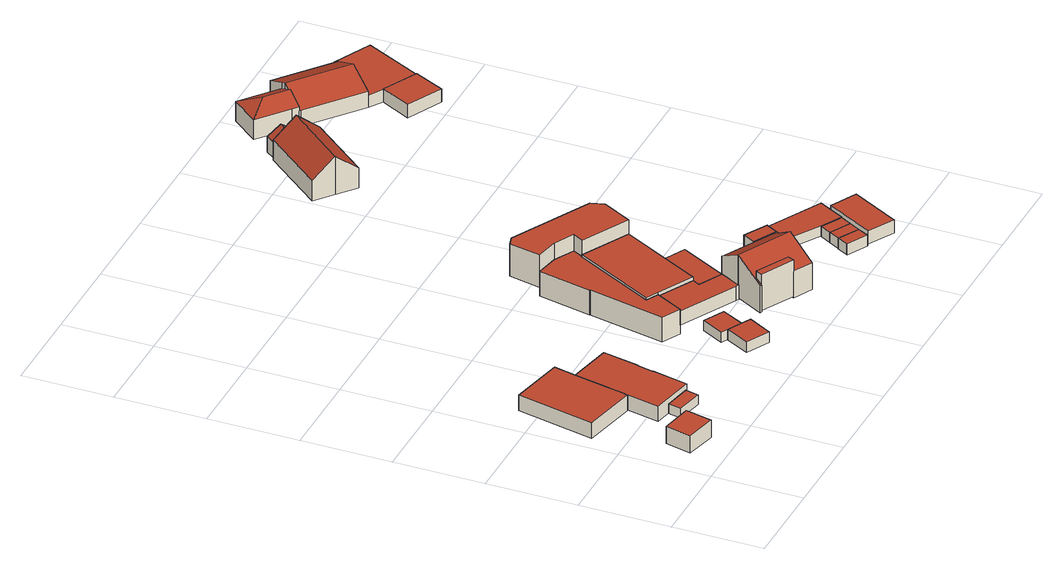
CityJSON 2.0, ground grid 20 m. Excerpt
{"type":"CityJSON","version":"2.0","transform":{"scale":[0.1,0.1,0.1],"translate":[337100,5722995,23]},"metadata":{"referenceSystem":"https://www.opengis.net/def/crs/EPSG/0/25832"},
"CityObjects":{
"building1":{"type":"Building","attributes":{"Geometrietyp2DReferenz":"3000","Gemeindeschluessel":"05170048","function":"51009_1610","roofType":"1000","measuredHeight":4.07},"geometry":[{"type":"Solid","lod":"2","boundaries":[[[[0,1,2,3]],[[4,5,1,0]],[[6,7,5,4]],[[3,2,7,6]],[[4,0,3,6]],[[1,5,7,2]]]],"semantics":{"surfaces":[{"type":"WallSurface"},{"type":"RoofSurface"},{"type":"GroundSurface"}],"values":[[0,0,0,0,1,2]]}}]},
"building2":{"type":"Building","attributes":{"Geometrietyp2DReferenz":"3000","Gemeindeschluessel":"05170048","function":"31001_2010","roofType":"1000","measuredHeight":3.6},"address":[{"country":"Germany","locality":"Wesel","thoroughfareNumber":"6","thoroughfareName":"Ullrichstraße"}],"geometry":[{"type":"Solid","lod":"2","boundaries":[[[[8,9,10,11]],[[12,13,9,8]],[[14,15,13,12]],[[16,17,15,14]],[[18,19,17,16]],[[20,21,19,18]],[[22,23,21,20]],[[24,25,23,22]],[[11,10,25,24]],[[22,20,18,16,14,12,8,11,24]],[[9,13,15,17,19,21,23,25,10]]]],"semantics":{"surfaces":[{"type":"WallSurface"},{"type":"RoofSurface"},{"type":"GroundSurface"}],"values":[[0,0,0,0,0,0,0,0,0,1,2]]}}]},
"building3":{"type":"Building","attributes":{"Geometrietyp2DReferenz":"3000","Gemeindeschluessel":"05170048","function":"31001_2463","roofType":"1000","measuredHeight":2.33},"address":[{"country":"Germany","locality":"Wesel","thoroughfareNumber":"6","thoroughfareName":"Ullrichstraße"}],"geometry":[{"type":"Solid","lod":"2","boundaries":[[[[26,27,28,29]],[[30,31,27,26]],[[32,33,31,30]],[[29,28,33,32]],[[30,26,29,32]],[[27,31,33,28]]]],"semantics":{"surfaces":[{"type":"WallSurface"},{"type":"RoofSurface"},{"type":"GroundSurface"}],"values":[[0,0,0,0,1,2]]}}]},
"building4":{"type":"Building","attributes":{"Geometrietyp2DReferenz":"3000","Gemeindeschluessel":"05170048","function":"31001_2010","roofType":"1000","measuredHeight":3.47},"address":[{"country":"Germany","locality":"Wesel","thoroughfareNumber":"6","thoroughfareName":"Ullrichstraße"}],"geometry":[{"type":"Solid","lod":"2","boundaries":[[[[20,34,35,22]],[[18,36,34,20]],[[16,37,36,18]],[[14,38,37,16]],[[39,40,38,14]],[[41,42,40,39]],[[43,44,42,41]],[[45,46,44,43]],[[47,48,46,45]],[[49,50,48,47]],[[51,52,50,49]],[[24,53,52,51]],[[22,35,53,24]],[[51,49,47,45,43,41,39,14,16,18,20,22,24]],[[34,36,37,38,40,42,44,46,48,50,52,53,35]]]],"semantics":{"surfaces":[{"type":"WallSurface"},{"type":"RoofSurface"},{"type":"GroundSurface"}],"values":[[0,0,0,0,0,0,0,0,0,0,0,0,0,1,2]]}}]},
"building5":{"type":"Building","attributes":{"Geometrietyp2DReferenz":"3000","Gemeindeschluessel":"05170048","function":"31001_2463","roofType":"1000","measuredHeight":2.51},"address":[{"country":"Germany","locality":"Wesel","thoroughfareNumber":"1","thoroughfareName":"Ullrichstraße"}],"geometry":[{"type":"Solid","lod":"2","boundaries":[[[[54,55,56,57]],[[58,59,55,54]],[[60,61,59,58]],[[62,63,61,60]],[[57,56,63,62]],[[60,58,54,57,62]],[[55,59,61,63,56]]]],"semantics":{"surfaces":[{"type":"WallSurface"},{"type":"RoofSurface"},{"type":"GroundSurface"}],"values":[[0,0,0,0,0,1,2]]}}]},
"building6":{"type":"Building","attributes":{"Geometrietyp2DReferenz":"3000","Gemeindeschluessel":"05170048","function":"31001_2463","roofType":"1000","measuredHeight":2.39},"address":[{"country":"Germany","locality":"Wesel","thoroughfareNumber":"1","thoroughfareName":"Ullrichstraße"}],"geometry":[{"type":"Solid","lod":"2","boundaries":[[[[64,65,66,67]],[[68,69,65,64]],[[57,70,69,68]],[[62,71,70,57]],[[67,66,71,62]],[[57,68,64,67,62]],[[65,69,70,71,66]]]],"semantics":{"surfaces":[{"type":"WallSurface"},{"type":"RoofSurface"},{"type":"GroundSurface"}],"values":[[0,0,0,0,0,1,2]]}}]},
"building7":{"type":"Building","attributes":{"Geometrietyp2DReferenz":"3000","Gemeindeschluessel":"05170048","function":"31001_2100","roofType":"1000","measuredHeight":3.44},"address":[{"country":"Germany","locality":"Wesel","thoroughfareNumber":"1","thoroughfareName":"Ullrichstraße"}],"geometry":[{"type":"Solid","lod":"2","boundaries":[[[[72,73,74,75]],[[76,77,73,72]],[[78,79,77,76]],[[80,81,79,78]],[[82,83,81,80]],[[84,85,83,82]],[[86,87,85,84]],[[75,74,87,86]],[[84,82,80,78,76,72,75,86]],[[73,77,79,81,83,85,87,74]]]],"semantics":{"surfaces":[{"type":"WallSurface"},{"type":"RoofSurface"},{"type":"GroundSurface"}],"values":[[0,0,0,0,0,0,0,0,1,2]]}}]},
"building8":{"type":"Building","attributes":{"Geometrietyp2DReferenz":"3000","Gemeindeschluessel":"05170048","function":"31001_2100","roofType":"1000","measuredHeight":5.74},"address":[{"country":"Germany","locality":"Wesel","thoroughfareNumber":"1","thoroughfareName":"Ullrichstraße"}],"geometry":[{"type":"Solid","lod":"2","boundaries":[[[[88,89,90,91]],[[92,93,89,88]],[[94,95,93,92]],[[96,97,95,94]],[[98,99,97,96]],[[100,101,99,98]],[[102,103,101,100]],[[104,105,103,102]],[[106,107,105,104]],[[108,109,107,106]],[[91,90,109,108]],[[106,104,102,100,98,96,94,92,88,91,108]],[[89,93,95,97,99,101,103,105,107,109,90]]]],"semantics":{"surfaces":[{"type":"WallSurface"},{"type":"RoofSurface"},{"type":"GroundSurface"}],"values":[[0,0,0,0,0,0,0,0,0,0,0,1,2]]}}]},
"building9":{"type":"Building","attributes":{"Geometrietyp2DReferenz":"3000","Gemeindeschluessel":"05170048","function":"31001_2100","roofType":"1000","measuredHeight":5.67},"address":[{"country":"Germany","locality":"Wesel","thoroughfareNumber":"1","thoroughfareName":"Ullrichstraße"}],"geometry":[{"type":"Solid","lod":"2","boundaries":[[[[110,111,112,113]],[[114,115,111,110]],[[116,117,115,114]],[[118,119,117,116]],[[120,121,119,118]],[[122,123,121,120]],[[113,112,123,122]],[[120,118,116,114,110,113,122]],[[111,115,117,119,121,123,112]]]],"semantics":{"surfaces":[{"type":"WallSurface"},{"type":"RoofSurface"},{"type":"GroundSurface"}],"values":[[0,0,0,0,0,0,0,1,2]]}}]},
"building10":{"type":"Building","attributes":{"Gemeindeschluessel":"05170048","Geometrietyp2DReferenz":"3000","function":"31001_1130"},"address":[{"country":"Germany","locality":"Wesel","thoroughfareNumber":"1","thoroughfareName":"Ullrichstraße"}],"children":["building10-1","building10-2"]},
"building10-1":{"type":"BuildingPart","attributes":{"roofType":"3100","measuredHeight":10.18},"parents":["building10"],"geometry":[{"type":"MultiSurface","lod":"2","boundaries":[[[124,125,126,127]],[[128,129,125,124]],[[130,131,129,128]],[[132,133,131,130]],[[134,135,133,132]],[[136,137,135,134]],[[138,139,137,136]],[[140,141,139,138]],[[142,143,141,140]],[[128,124,127,144,145,142,140,138,130]],[[136,134,132,130,138]],[[126,125,129,131,133,135,137,139,141,143,146,147]],[[148,149,126,147]],[[144,127,149,148]],[[150,151,146,143]],[[142,145,151,150]],[[151,148,147,146]],[[145,144,148,151]]],"semantics":{"surfaces":[{"type":"WallSurface"},{"type":"RoofSurface"},{"type":"GroundSurface"},{"type":"ClosureSurface"}],"values":[0,0,0,0,0,0,0,0,0,1,1,2,0,3,0,3,0,3]}}]},
"building10-2":{"type":"BuildingPart","attributes":{"roofType":"1000","measuredHeight":8.6},"address":[{"country":"Germany","locality":"Wesel","thoroughfareNumber":"1","thoroughfareName":"Ullrichstraße"}],"parents":["building10"],"geometry":[{"type":"MultiSurface","lod":"2","boundaries":[[[152,149,150,153]],[[154,155,152,153]],[[148,151,150,149]],[[152,155,144,127]],[[148,149,127,144]],[[155,154,145,144]],[[151,148,144,145]],[[154,153,142,145]],[[150,151,145,142]]],"semantics":{"surfaces":[{"type":"WallSurface"},{"type":"RoofSurface"},{"type":"GroundSurface"},{"type":"ClosureSurface"}],"values":[0,1,2,0,3,0,3,0,3]}}]},
"building11":{"type":"Building","attributes":{"Geometrietyp2DReferenz":"3000","Gemeindeschluessel":"05170048","function":"31001_2100","roofType":"1000","measuredHeight":3.47},"address":[{"country":"Germany","locality":"Wesel","thoroughfareNumber":"1","thoroughfareName":"Ullrichstraße"}],"geometry":[{"type":"Solid","lod":"2","boundaries":[[[[156,157,158,159]],[[160,161,157,156]],[[162,163,161,160]],[[164,165,163,162]],[[166,167,165,164]],[[159,158,167,166]],[[164,162,160,156,159,166]],[[157,161,163,165,167,158]]]],"semantics":{"surfaces":[{"type":"WallSurface"},{"type":"RoofSurface"},{"type":"GroundSurface"}],"values":[[0,0,0,0,0,0,1,2]]}}]},
"building12":{"type":"Building","attributes":{"Geometrietyp2DReferenz":"3000","Gemeindeschluessel":"05170048","function":"31001_2100","roofType":"1000","measuredHeight":7.66},"address":[{"country":"Germany","locality":"Wesel","thoroughfareNumber":"1","thoroughfareName":"Ullrichstraße"}],"geometry":[{"type":"Solid","lod":"2","boundaries":[[[[168,169,170,171]],[[172,173,169,168]],[[174,175,173,172]],[[176,177,175,174]],[[178,179,177,176]],[[180,181,179,178]],[[182,183,181,180]],[[184,185,183,182]],[[171,170,185,184]],[[182,180,178,176,174,172,168,171,184]],[[169,173,175,177,179,181,183,185,170]]]],"semantics":{"surfaces":[{"type":"WallSurface"},{"type":"RoofSurface"},{"type":"GroundSurface"}],"values":[[0,0,0,0,0,0,0,0,0,1,2]]}}]},
"building13":{"type":"Building","attributes":{"Geometrietyp2DReferenz":"3000","Gemeindeschluessel":"05170048","function":"31001_2463","roofType":"1000","measuredHeight":2.64},"address":[{"country":"Germany","locality":"Wesel","thoroughfareNumber":"1","thoroughfareName":"Ullrichstraße"}],"geometry":[{"type":"Solid","lod":"2","boundaries":[[[[186,187,188,189]],[[190,191,187,186]],[[192,193,191,190]],[[189,188,193,192]],[[190,186,189,192]],[[187,191,193,188]]]],"semantics":{"surfaces":[{"type":"WallSurface"},{"type":"RoofSurface"},{"type":"GroundSurface"}],"values":[[0,0,0,0,1,2]]}}]},
"building14":{"type":"Building","attributes":{"Geometrietyp2DReferenz":"3000","Gemeindeschluessel":"05170048","function":"31001_2463","roofType":"1000","measuredHeight":2.52},"address":[{"country":"Germany","locality":"Wesel","thoroughfareNumber":"1","thoroughfareName":"Ullrichstraße"}],"geometry":[{"type":"Solid","lod":"2","boundaries":[[[[194,195,196,197]],[[189,198,195,194]],[[192,199,198,189]],[[197,196,199,192]],[[189,194,197,192]],[[195,198,199,196]]]],"semantics":{"surfaces":[{"type":"WallSurface"},{"type":"RoofSurface"},{"type":"GroundSurface"}],"values":[[0,0,0,0,1,2]]}}]},
"building15":{"type":"Building","attributes":{"Geometrietyp2DReferenz":"3000","Gemeindeschluessel":"05170048","function":"31001_2463","roofType":"1000","measuredHeight":2.47},"address":[{"country":"Germany","locality":"Wesel","thoroughfareNumber":"1","thoroughfareName":"Ullrichstraße"}],"geometry":[{"type":"Solid","lod":"2","boundaries":[[[[200,201,202,203]],[[204,205,201,200]],[[206,207,205,204]],[[208,209,207,206]],[[203,202,209,208]],[[206,204,200,203,208]],[[201,205,207,209,202]]]],"semantics":{"surfaces":[{"type":"WallSurface"},{"type":"RoofSurface"},{"type":"GroundSurface"}],"values":[[0,0,0,0,0,1,2]]}}]},
"building16":{"type":"Building","attributes":{"Geometrietyp2DReferenz":"3000","Gemeindeschluessel":"05170048","function":"31001_2463","roofType":"1000","measuredHeight":2.36},"address":[{"country":"Germany","locality":"Wesel","thoroughfareNumber":"1","thoroughfareName":"Ullrichstraße"}],"geometry":[{"type":"Solid","lod":"2","boundaries":[[[[210,211,212,213]],[[203,214,211,210]],[[208,215,214,203]],[[213,212,215,208]],[[203,210,213,208]],[[211,214,215,212]]]],"semantics":{"surfaces":[{"type":"WallSurface"},{"type":"RoofSurface"},{"type":"GroundSurface"}],"values":[[0,0,0,0,1,2]]}}]},
"building17":{"type":"Building","attributes":{"Geometrietyp2DReferenz":"3000","Gemeindeschluessel":"05170048","function":"31001_2463","roofType":"1000","measuredHeight":2.37},"address":[{"country":"Germany","locality":"Wesel","thoroughfareNumber":"1","thoroughfareName":"Ullrichstraße"}],"geometry":[{"type":"Solid","lod":"2","boundaries":[[[[216,217,218,219]],[[210,211,217,216]],[[213,212,211,210]],[[219,218,212,213]],[[210,216,219,213]],[[217,211,212,218]]]],"semantics":{"surfaces":[{"type":"WallSurface"},{"type":"RoofSurface"},{"type":"GroundSurface"}],"values":[[0,0,0,0,1,2]]}}]},
"building18":{"type":"Building","attributes":{"Geometrietyp2DReferenz":"3000","Gemeindeschluessel":"05170048","function":"31001_2463","roofType":"1000","measuredHeight":2.42},"address":[{"country":"Germany","locality":"Wesel","thoroughfareNumber":"1","thoroughfareName":"Ullrichstraße"}],"geometry":[{"type":"Solid","lod":"2","boundaries":[[[[220,221,222,223]],[[224,225,221,220]],[[226,227,225,224]],[[228,229,227,226]],[[230,231,229,228]],[[232,233,231,230]],[[223,222,233,232]],[[230,228,226,224,220,223,232]],[[221,225,227,229,231,233,222]]]],"semantics":{"surfaces":[{"type":"WallSurface"},{"type":"RoofSurface"},{"type":"GroundSurface"}],"values":[[0,0,0,0,0,0,0,1,2]]}}]},
"building19":{"type":"Building","attributes":{"Geometrietyp2DReferenz":"3000","Gemeindeschluessel":"05170048","function":"31001_2463","roofType":"1000","measuredHeight":3.03},"address":[{"country":"Germany","locality":"Wesel","thoroughfareNumber":"1","thoroughfareName":"Ullrichstraße"}],"geometry":[{"type":"Solid","lod":"2","boundaries":[[[[234,235,236,237]],[[238,239,235,234]],[[240,241,239,238]],[[237,236,241,240]],[[238,234,237,240]],[[235,239,241,236]]]],"semantics":{"surfaces":[{"type":"WallSurface"},{"type":"RoofSurface"},{"type":"GroundSurface"}],"values":[[0,0,0,0,1,2]]}}]},
"building20":{"type":"Building","attributes":{"Geometrietyp2DReferenz":"3000","Gemeindeschluessel":"05170048","function":"31001_1010","roofType":"3100","measuredHeight":8.96},"address":[{"country":"Germany","locality":"Wesel","thoroughfareNumber":"43","thoroughfareName":"Willy-Brandt-Straße"}],"geometry":[{"type":"Solid","lod":"2","boundaries":[[[[242,243,244,245]],[[246,247,243,242]],[[248,249,247,246]],[[250,251,249,248]],[[252,253,251,250]],[[254,255,253,252]],[[245,244,255,254]],[[246,242,245,248]],[[254,252,250,248,245]],[[243,247,249,251,253,255,244]]]],"semantics":{"surfaces":[{"type":"WallSurface"},{"type":"RoofSurface"},{"type":"GroundSurface"}],"values":[[0,0,0,0,0,0,0,1,1,2]]}}]},
"building21":{"type":"Building","attributes":{"Geometrietyp2DReferenz":"3000","Gemeindeschluessel":"05170048","function":"31001_1010","roofType":"3100","measuredHeight":5.59},"address":[{"country":"Germany","locality":"Wesel","thoroughfareNumber":"43","thoroughfareName":"Willy-Brandt-Straße"}],"geometry":[{"type":"Solid","lod":"2","boundaries":[[[[256,257,258,259]],[[260,261,257,256]],[[262,263,261,260]],[[259,258,263,262]],[[256,264,260]],[[262,265,259]],[[259,265,264,256]],[[260,264,265,262]],[[257,261,263,258]]]],"semantics":{"surfaces":[{"type":"WallSurface"},{"type":"RoofSurface"},{"type":"GroundSurface"}],"values":[[0,0,0,0,0,0,1,1,2]]}}]},
"building22":{"type":"Building","attributes":{"Gemeindeschluessel":"05170048","Geometrietyp2DReferenz":"3000","function":"31001_2010"},"address":[{"country":"Germany","locality":"Wesel","thoroughfareNumber":"43","thoroughfareName":"Willy-Brandt-Straße"}],"children":["building22-1","building22-2"]},
"building22-1":{"type":"BuildingPart","attributes":{"roofType":"3100","measuredHeight":6.78},"parents":["building22"],"geometry":[{"type":"MultiSurface","lod":"2","boundaries":[[[266,267,268,269]],[[270,271,272,273]],[[274,275,271,270]],[[276,277,275,274]],[[278,279,277,276]],[[280,281,279,278]],[[269,268,281,280]],[[266,269,280,278,282]],[[276,274,270,273,282,278]],[[267,283,272,271,275,277,279,281,268]],[[282,284,285]],[[286,285,284,283,287]],[[266,286,287,267]],[[282,273,288,284]],[[272,283,284,288]]],"semantics":{"surfaces":[{"type":"WallSurface"},{"type":"RoofSurface"},{"type":"GroundSurface"},{"type":"ClosureSurface"}],"values":[0,0,0,0,0,0,0,1,1,2,0,3,3,0,3]}}]},
"building22-2":{"type":"BuildingPart","attributes":{"roofType":"5000","measuredHeight":6.64},"parents":["building22"],"geometry":[{"type":"MultiSurface","lod":"2","boundaries":[[[289,290,291,292]],[[288,272,290,289]],[[293,294,267,295]],[[292,291,294,293]],[[296,288,289,297]],[[289,292,297]],[[292,293,295,296,297]],[[290,272,287,267,294,291]],[[296,286,285]],[[284,285,286,287,283]],[[288,284,283,272]],[[296,295,266,286]],[[287,286,266,267]]],"semantics":{"surfaces":[{"type":"WallSurface"},{"type":"RoofSurface"},{"type":"GroundSurface"},{"type":"ClosureSurface"}],"values":[0,0,0,0,1,1,1,2,0,3,3,0,3]}}]},
"building23":{"type":"Building","attributes":{"Gemeindeschluessel":"05170048","Geometrietyp2DReferenz":"3000","function":"31001_2010"},"address":[{"country":"Germany","locality":"Wesel","thoroughfareNumber":"43","thoroughfareName":"Willy-Brandt-Straße"}],"children":["building23-1","building23-2"]},
"building23-1":{"type":"BuildingPart","attributes":{"roofType":"1000","measuredHeight":2.86},"parents":["building23"],"geometry":[{"type":"Solid","lod":"2","boundaries":[[[[298,281,299,300]],[[301,277,281,298]],[[302,275,277,301]],[[303,304,275,302]],[[305,306,304,303]],[[307,308,306,305]],[[305,303,302,301,298,300,307]],[[281,277,275,304,306,308,299]],[[307,300,299,308]]]],"semantics":{"surfaces":[{"type":"WallSurface"},{"type":"RoofSurface"},{"type":"GroundSurface"},{"type":"ClosureSurface"}],"values":[[0,0,0,0,0,0,1,2,3]]}}]},
"building23-2":{"type":"BuildingPart","attributes":{"roofType":"1000","measuredHeight":3.12},"address":[{"country":"Germany","locality":"Wesel","thoroughfareNumber":"43","thoroughfareName":"Willy-Brandt-Straße"}],"parents":["building23"],"geometry":[{"type":"MultiSurface","lod":"2","boundaries":[[[309,310,308,311]],[[312,313,310,309]],[[314,299,313,312]],[[309,311,314,312]],[[308,310,313,299]],[[314,311,307,300]],[[300,307,308,299]]],"semantics":{"surfaces":[{"type":"WallSurface"},{"type":"RoofSurface"},{"type":"GroundSurface"},{"type":"ClosureSurface"}],"values":[0,0,0,1,2,0,3]}}]}
},
"vertices":[
[102,43,69],[102,43,28],[115,102,28],[115,102,69],[33,58,69],[33,58,28],[46,116,69],[46,116,28],
[45,433,62],[45,433,26],[9,260,26],[9,260,62],[167,408,62],[167,408,26],[156,359,62],[156,359,26],[140,280,62],[140,280,26],[140,279,62],[140,279,26],[133,242,62],[133,242,26],[132,242,62],[132,242,26],[130,235,62],[130,235,26],
[209,143,50],[209,143,27],[150,155,27],[150,155,50],[203,114,50],[203,114,27],[144,126,50],[144,126,27],
[133,242,27],[132,242,27],[140,279,27],[140,280,27],[156,359,27],[254,339,62],[254,339,27],[238,259,62],[238,259,27],[237,259,62],[237,259,27],[229,222,62],[229,222,27],[230,222,62],[230,222,27],[214,143,62],[214,143,27],[115,163,62],[115,163,27],[130,235,27],
[488,123,56],[488,123,31],[468,134,31],[468,134,56],[460,71,56],[460,71,31],[409,98,56],[409,98,31],[436,150,56],[436,150,31],
[447,207,56],[447,207,32],[421,158,32],[421,158,56],[493,183,56],[493,183,32],[468,134,32],[436,150,32],
[564,279,62],[564,279,28],[485,321,28],[485,321,62],[555,263,62],[555,263,28],[608,236,62],[608,236,28],[584,190,62],[584,190,28],[578,193,62],[578,193,28],[453,259,62],[453,259,28],[453,260,62],[453,260,28],
[447,451,65],[447,451,7],[412,281,7],[412,281,65],[446,451,65],[446,451,7],[471,570,65],[471,570,7],[522,560,65],[522,560,7],[566,537,65],[566,537,7],[553,513,65],[553,513,7],[552,514,65],[552,514,7],[458,335,65],[458,335,7],[485,321,65],[485,321,7],[453,260,65],[453,260,7],
[552,514,70],[552,514,14],[458,335,14],[458,335,70],[553,513,70],[553,513,14],[658,458,70],[658,458,14],[610,367,70],[610,367,14],[564,279,70],[564,279,14],[485,321,70],[485,321,14],
[552,130,94],[552,130,31],[556,128,31],[556,128,94],[584,190,132],[584,190,31],[584,191,133],[584,191,31],[608,236,104],[608,236,31],[609,237,103],[609,237,31],[726,175,103],[726,175,31],[702,129,133],[702,129,31],[670,68,94],[670,68,31],[628,90,94],[628,90,31],[563,143,103],[635,105,103],[635,105,31],[563,143,31],[563,143,34],[556,128,34],[628,90,34],[635,105,34],
[556,128,120],[628,90,120],[635,105,120],[563,143,120],
[663,340,61],[663,340,26],[610,367,26],[610,367,61],[609,237,61],[609,237,26],[608,236,61],[608,236,26],[555,263,61],[555,263,26],[564,279,61],[564,279,26],
[506,646,103],[506,646,27],[485,640,27],[485,640,103],[684,553,103],[684,553,27],[693,524,103],[693,524,27],[658,458,103],[658,458,27],[553,513,103],[553,513,27],[566,537,103],[566,537,27],[522,560,103],[522,560,27],[471,570,103],[471,570,27],
[789,176,55],[789,176,28],[802,202,28],[802,202,55],[738,203,55],[738,203,28],[752,229,55],[752,229,28],
[816,228,55],[816,228,29],[765,256,29],[765,256,55],[802,202,29],[752,229,29],
[868,34,50],[868,34,25],[881,58,25],[881,58,50],[822,58,50],[822,58,25],[822,59,50],[822,59,25],[835,83,50],[835,83,25],
[894,82,50],[894,82,26],[848,107,26],[848,107,50],[881,58,26],[835,83,26],
[907,106,50],[907,106,26],[861,131,26],[861,131,50],
[816,228,51],[816,228,27],[802,202,27],[802,202,51],[816,229,51],[816,229,27],[938,164,51],[938,164,27],[907,106,51],[907,106,27],[861,131,51],[861,131,27],[789,176,51],[789,176,27],
[927,2,59],[927,2,28],[984,108,28],[984,108,59],[870,33,59],[870,33,28],[926,138,59],[926,138,28],
[591,1111,68],[591,1111,21],[631,1078,21],[631,1078,111],[698,1241,68],[698,1241,21],[738,1208,111],[738,1208,21],[744,1202,104],[744,1202,21],[778,1175,68],[778,1175,21],[671,1045,68],[671,1045,21],
[744,1202,62],[744,1202,26],[760,1221,26],[760,1221,62],[698,1241,62],[698,1241,26],[713,1260,62],[713,1260,26],[721,1222,82],[737,1241,82],
[828,1240,59],[828,1240,21],[830,1238,21],[830,1238,59],[907,1336,59],[907,1336,21],[877,1299,21],[877,1299,82],[1022,1241,59],[1022,1241,21],[1024,1240,59],[1024,1240,21],[985,1191,89],[985,1191,21],[946,1142,59],[946,1142,21],[868,1288,89],[868,1288,21],[868,1288,75],[859,1277,82],[853,1270,78],[853,1270,21],[877,1299,68],
[798,1364,68],[798,1364,21],[750,1305,21],[750,1305,68],[816,1250,68],[816,1250,21],[828,1240,68],[853,1270,87],[806,1308,87],
[946,1142,50],[977,1123,21],[977,1123,50],[1024,1240,50],[1022,1241,50],[1031,1252,50],[1031,1252,21],[1116,1211,50],[1116,1211,21],[1054,1084,50],[1054,1084,21],
[1022,1017,52],[1022,1017,21],[1054,1084,52],[943,1056,52],[943,1056,21],[977,1123,52]
]}
